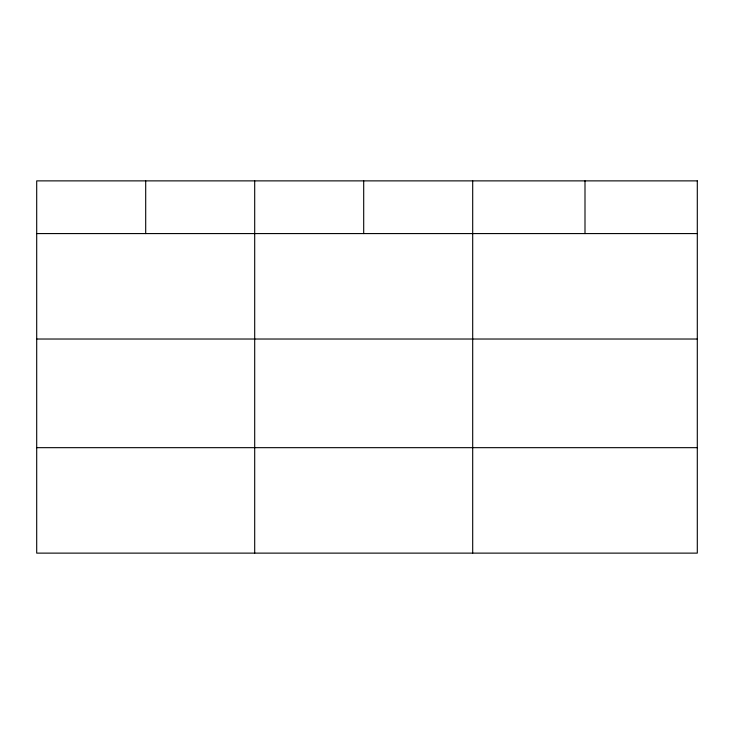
<?xml version="1.0" encoding="UTF-8"?>
<svg xmlns="http://www.w3.org/2000/svg" width="734" height="734" viewBox="0 0 734 734"><rect width="100%" height="100%" fill="white"/><g stroke="black" fill="none" stroke-linecap="round" stroke-linejoin="round"><path stroke-width="1.1" d="M36.7 233.577L697.3 233.577M36.7 339.025L697.3 339.025M36.7 447.667L697.3 447.667M584.998 180.876L584.998 233.577M472.696 180.876L472.696 553.124M363.697 180.876L363.697 233.577M254.698 180.876L254.698 553.124M145.699 180.876L145.699 233.577M697.3 180.876L36.7 180.876L36.7 553.124L697.3 553.124L697.3 180.876"/></g></svg>
